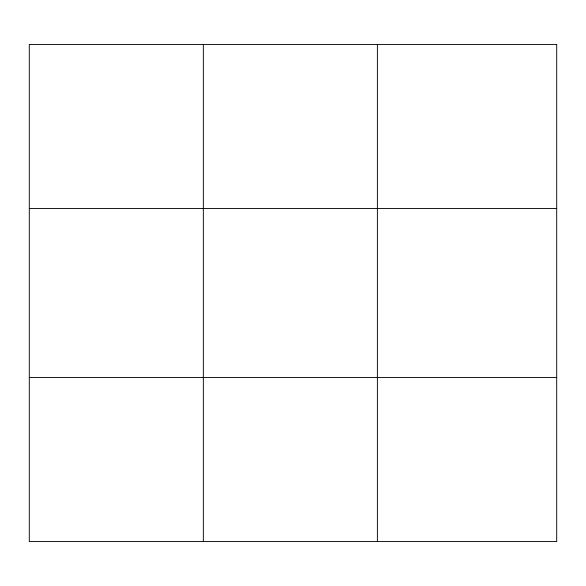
<?xml version="1.0" encoding="UTF-8"?>
<svg xmlns="http://www.w3.org/2000/svg" width="586" height="586" viewBox="0 0 586 586"><rect width="100%" height="100%" fill="white"/><g stroke="black" fill="none" stroke-linecap="round" stroke-linejoin="round"><path stroke-width="0.88" d="M203.342 541.567L203.342 44.433M377.384 541.567L377.384 44.433M29.3 208.484L556.7 208.484M29.3 377.516L556.7 377.516M556.7 44.433L556.7 541.567L29.3 541.567L29.3 44.433L556.7 44.433"/></g></svg>
